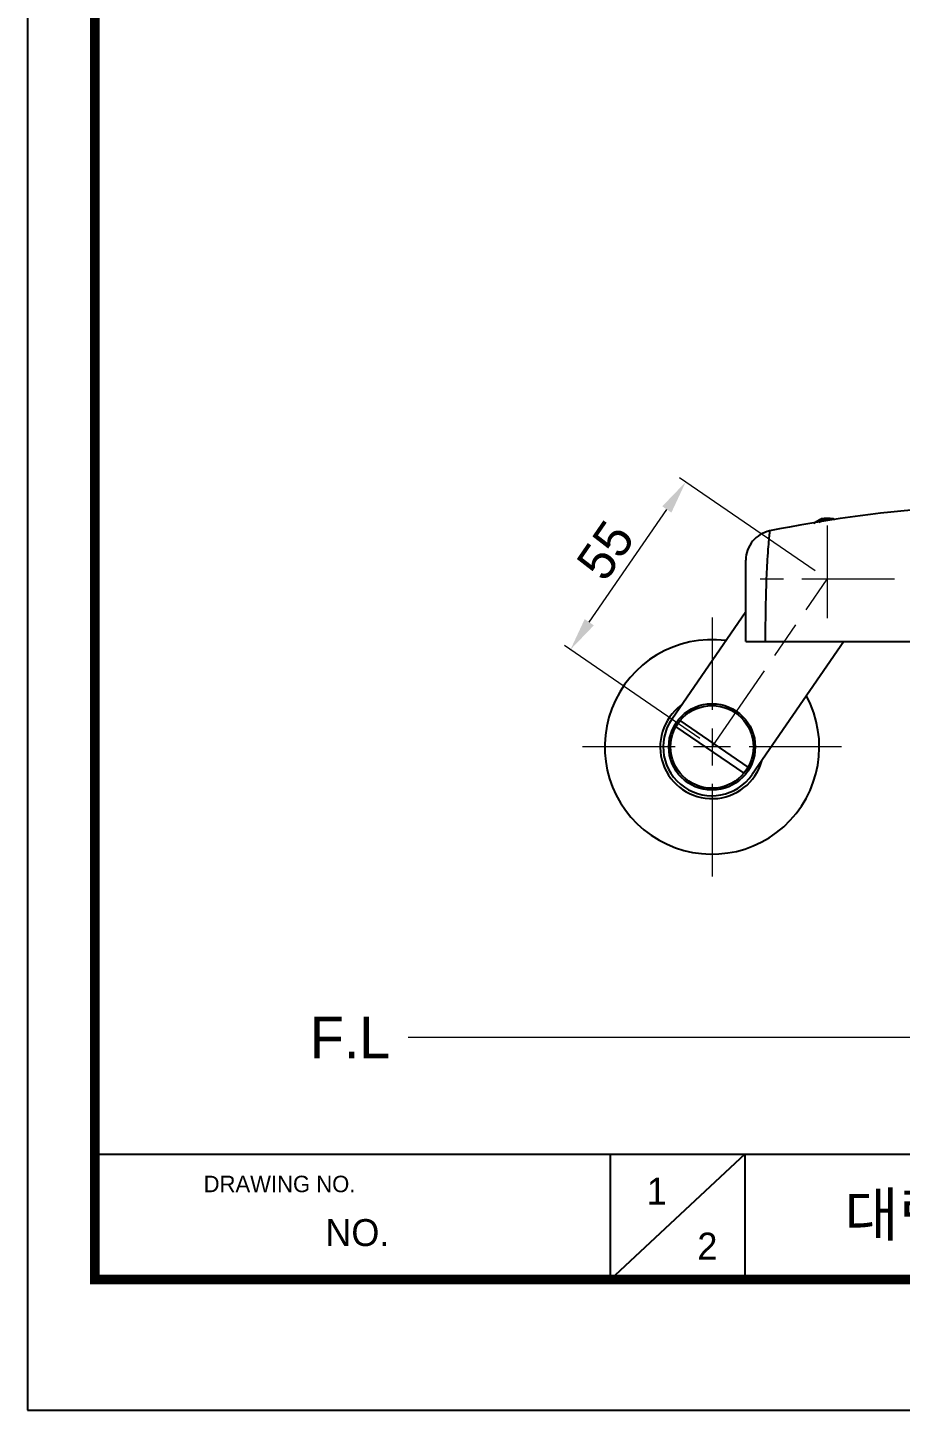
# Model space of a CAD drawing. Header units: millimetres. Extents: x 1122 to 9824, y -1894 to 216.
# Drawn here: x 8695.1 to 8931, y -610.7 to -236.8 of the extents above; entities that cross this region are included whole.
import ezdxf

# ---------------------------------------------------------------- set-up
doc = ezdxf.new("R2010")
doc.units = ezdxf.units.MM
doc.header["$LTSCALE"] = 40
doc.linetypes.add('CENTER', pattern=[2.25, 1.25, -0.25, 0.5, -0.25])
doc.linetypes.add('DLB3013-CR2S_시공도$0$CENTER2', pattern=[28.575, 19.05, -3.175, 3.175, -3.175])
doc.layers.add('DEF_LAYER_ROUND_FEAT', color=7, linetype='Continuous')
doc.layers.add('DLB3013-CR2S_시공도$0$Cneter', color=1, linetype='DLB3013-CR2S_시공도$0$CENTER2', lineweight=13)
doc.layers.add('DLB3013-CR2S_시공도$0$치수선', color=7, linetype='Continuous', lineweight=20)
doc.styles.add('DLB3013-CR2S_시공도$0$Daelim Dimension', font='')
doc.styles.add('DLB3013-CR2S_시공도$0$STANDARD', font='')
doc.styles.get('DLB3013-CR2S_시공도$0$Daelim Dimension').set_extended_font_data('나눔고딕')
doc.styles.get('DLB3013-CR2S_시공도$0$STANDARD').set_extended_font_data('나눔고딕')
doc.dimstyles.new('DLB3013-CR2S_시공도$0$DEFAULT', dxfattribs={"dimscale": 2, "dimtxt": 2, "dimasz": 2, "dimexe": 0, "dimexo": 2, "dimgap": 1, "dimtad": 1, "dimdec": 1, "dimzin": 9, "dimdsep": 46, "dimtxsty": 'DLB3013-CR2S_시공도$0$Daelim Dimension', "dimcen": 0.5, "dimclrd": 252, "dimclre": 252, "dimclrt": 3, "dimadec": 1, "dimazin": 0, "dimtfac": 1, "dimtdec": 1, "dimtix": 1, "dimtmove": 0, "dimatfit": 3, "dimfxl": 1, "dimtolj": 1, "dimtzin": 1, "dimlwd": 9, "dimlwe": 9, "dimarcsym": 0})

# ---------------------------------------------------------------- blocks, each defined once
blk = doc.blocks.new('*D8')
at = {"color": 5, "lineweight": 9, "ltscale": 0.5, "transparency": 16777216}
for p, q in [((8907.94, -383.68), (8871.32, -358.52)), ((8846.92, -397.56), (8867.87, -367.07)), ((8876.78, -429.01), (8840.17, -403.85))]:
    blk.add_line(p, q, dxfattribs=at)
at = {"color": 5, "ltscale": 0.5, "transparency": 16777216}
for points in [[(8866.64, -366.22), (8869.11, -367.92), (8872.97, -359.65)], [(8845.68, -396.71), (8848.15, -398.41), (8841.82, -404.98)]]:
    blk.add_solid(points, dxfattribs=at)
at = {"layer": 'Defpoints', "color": 0, "ltscale": 0.5, "transparency": 16777216}
for p in [(8872.97, -359.65), (8911.23, -385.95), (8880.08, -431.27)]:
    blk.add_point(p, dxfattribs=at)
at = {"color": 7, "ltscale": 0.5, "transparency": 16777216, "insert": (8851.31, -378.13), "char_height": 10, "attachment_point": 5, "rotation": 55.5, "style": 'DLB3013-CR2S_시공도$0$Daelim Dimension'}
blk.add_mtext('\\A1;55', dxfattribs=at)

msp = doc.modelspace()

# ---------------------------------------------------------------- linework, layer by layer
at = {"color": 7, "linetype": 'Continuous'}
for p, q in [((8907.57, -370.74), (8909.58, -369.58)), ((8909.02, -370.48), (8909.74, -370.07)), ((8912.88, -369.58), (8912.79, -369.88)), ((8912.88, -369.58), (8913.28, -369.81)), ((8889.23, -402.75), (8889.23, -380.74)), ((8889.23, -402.75), (8952.89, -402.75)), ((8870.33, -425.81), (8888.68, -438.41)), ((8889.83, -436.74), (8871.48, -424.14))]:
    msp.add_line(p, q, dxfattribs=at)
at = {"color": 5}
msp.add_line((8713.27, -541.38), (9621.86, -541.38), dxfattribs=at)
at = {"color": 5, "ltscale": 40}
for p, q in [((8852.54, -541.38), (8852.54, -575.38)), ((8852.54, -541.38), (8852.54, -575.38)), ((8888.93, -541.38), (8852.54, -575.38)), ((8888.93, -541.38), (8852.54, -575.38)), ((8888.93, -541.38), (8888.93, -575.38)), ((8888.93, -541.38), (8888.93, -575.38))]:
    msp.add_line(p, q, dxfattribs=at)
at = {"ltscale": 0.5}
msp.add_lwpolyline([(8695.12, -610.65), (9823.52, -610.65), (9823.52, 216.15), (8695.12, 216.15)], close=True, dxfattribs=at)
at = {"color": 5, "linetype": 'ByBlock', "lineweight": 200, "const_width": 2.6}
msp.add_lwpolyline([(8713.27, -575.25), (9805.27, -575.25), (9805.27, 196.95), (8713.27, 196.95)], close=True, dxfattribs=at)
at = {"color": 7, "linetype": 'Continuous'}
for radius in [11.68, 11.18]:
    msp.add_circle((8880.08, -431.27), radius, dxfattribs=at)
for centre, radius, start, end in [((8967.02, -724.48), 358.76, 94.4158, 101.4755), ((8911.23, -385.95), 16.45, 84.2372, 95.7628), ((8763.85, -416.6), 153.13, 17.6907, 17.8822), ((8911.23, -385.95), 15.95, 87.8675, 95.38), ((8880.08, -431.27), 29, 82.6428, 28.3583), ((8880.08, -431.27), 14, 126.5638, 344.4447), ((8880.08, -431.27), 13.2, 145.5, 325.5)]:
    msp.add_arc(centre, radius, start, end, dxfattribs=at)
for points, knots in [([(8895.64, -372.89), (8894.75, -373.07), (8893.01, -373.75), (8890.91, -375.58), (8889.55, -378), (8889.23, -379.84), (8889.23, -380.75)], [0, 0, 0, 0, 0.25001, 0.499991, 0.749979, 1, 1, 1, 1]), ([(8895.65, -372.89), (8895.64, -372.97), (8895.62, -373.2), (8895.55, -373.96), (8895.4, -375.52), (8895.17, -378.17), (8894.92, -381.84), (8894.72, -386.38), (8894.58, -391.54), (8894.49, -397.07), (8894.47, -400.84), (8894.46, -402.75)], [0, 0, 0, 0, 0.008082, 0.023012, 0.076437, 0.16538, 0.290365, 0.445677, 0.621464, 0.808488, 1, 1, 1, 1])]:
    msp.add_open_spline(points, degree=3, knots=knots, dxfattribs=at)
at = {"layer": 'DEF_LAYER_ROUND_FEAT', "color": 7, "linetype": 'Continuous'}
for p, q in [((8869.2, -423.8), (8889.23, -394.65)), ((8915.7, -402.75), (8890.96, -438.75))]:
    msp.add_line(p, q, dxfattribs=at)
at = {"layer": 'DLB3013-CR2S_시공도$0$Cneter', "linetype": 'CENTER', "lineweight": 5, "ltscale": 0.5}
for p, q in [((8911.23, -371.44), (8911.23, -400.46)), ((8880.08, -431.27), (8911.23, -385.95)), ((8929.37, -385.95), (8893.09, -385.95)), ((8880.08, -396.27), (8880.08, -466.27)), ((8915.08, -431.27), (8845.08, -431.27))]:
    msp.add_line(p, q, dxfattribs=at)
at = {"layer": 'DLB3013-CR2S_시공도$0$치수선'}
msp.add_line((9512, -509.8), (8797.93, -509.8), dxfattribs=at)

# ---------------------------------------------------------------- texts
at = {"color": 5, "ltscale": 40, "style": 'DLB3013-CR2S_시공도$0$STANDARD'}
msp.add_text('DRAWING NO.', height=4.453, dxfattribs=at).set_placement((8742.69, -551.67))
at = {"attachment_point": 1, "style": 'DLB3013-CR2S_시공도$0$Daelim Dimension'}
for s, insert, char_height, width in [('1', (8862.44, -547.75), 7.29, 10.17), ('NO.', (8775.57, -558.95), 7.287, 45.7148), ('2', (8876.12, -562.61), 7.29, 10.17)]:
    msp.add_mtext(s, dxfattribs=dict(at, insert=insert, char_height=char_height, width=width))
at = {"color": 2, "insert": (8915.85, -551.86), "char_height": 11.7115, "width": 518.4179, "attachment_point": 1, "style": 'DLB3013-CR2S_시공도$0$Daelim Dimension'}
msp.add_mtext('{\\fPretendard Variable SemiBold|b0|i0|c129|p2;대림바스(주)} Single lever_NEW OPUS4_샤워욕조수전_DL B1613', dxfattribs=at)
at = {"layer": 'DLB3013-CR2S_시공도$0$치수선', "insert": (8793.11, -504.19), "char_height": 11.25, "attachment_point": 3, "style": 'DLB3013-CR2S_시공도$0$Daelim Dimension'}
msp.add_mtext_dynamic_manual_height_columns('F.L', width=17.4109, gutter_width=12.5, heights=[0], dxfattribs=at)

# ---------------------------------------------------------------- dimensions: what is measured, and where the dimension line sits
at = {"color": 5, "ltscale": 0.5}
dim = msp.add_aligned_dim(p1=(8880.08, -431.27), p2=(8911.23, -385.95), distance=46.43, dimstyle='DLB3013-CR2S_시공도$0$DEFAULT', override={"dimtxt": 5, "dimasz": 4.5, "dimexe": 1, "dimdec": 0, "dimclrd": 5, "dimclre": 5, "dimclrt": 7}, dxfattribs=at)
dim.commit()
dim.dimension.update_dxf_attribs({"geometry": '*D8', "text_midpoint": (8851.31, -378.13)})

doc.saveas('drawing.dxf')
